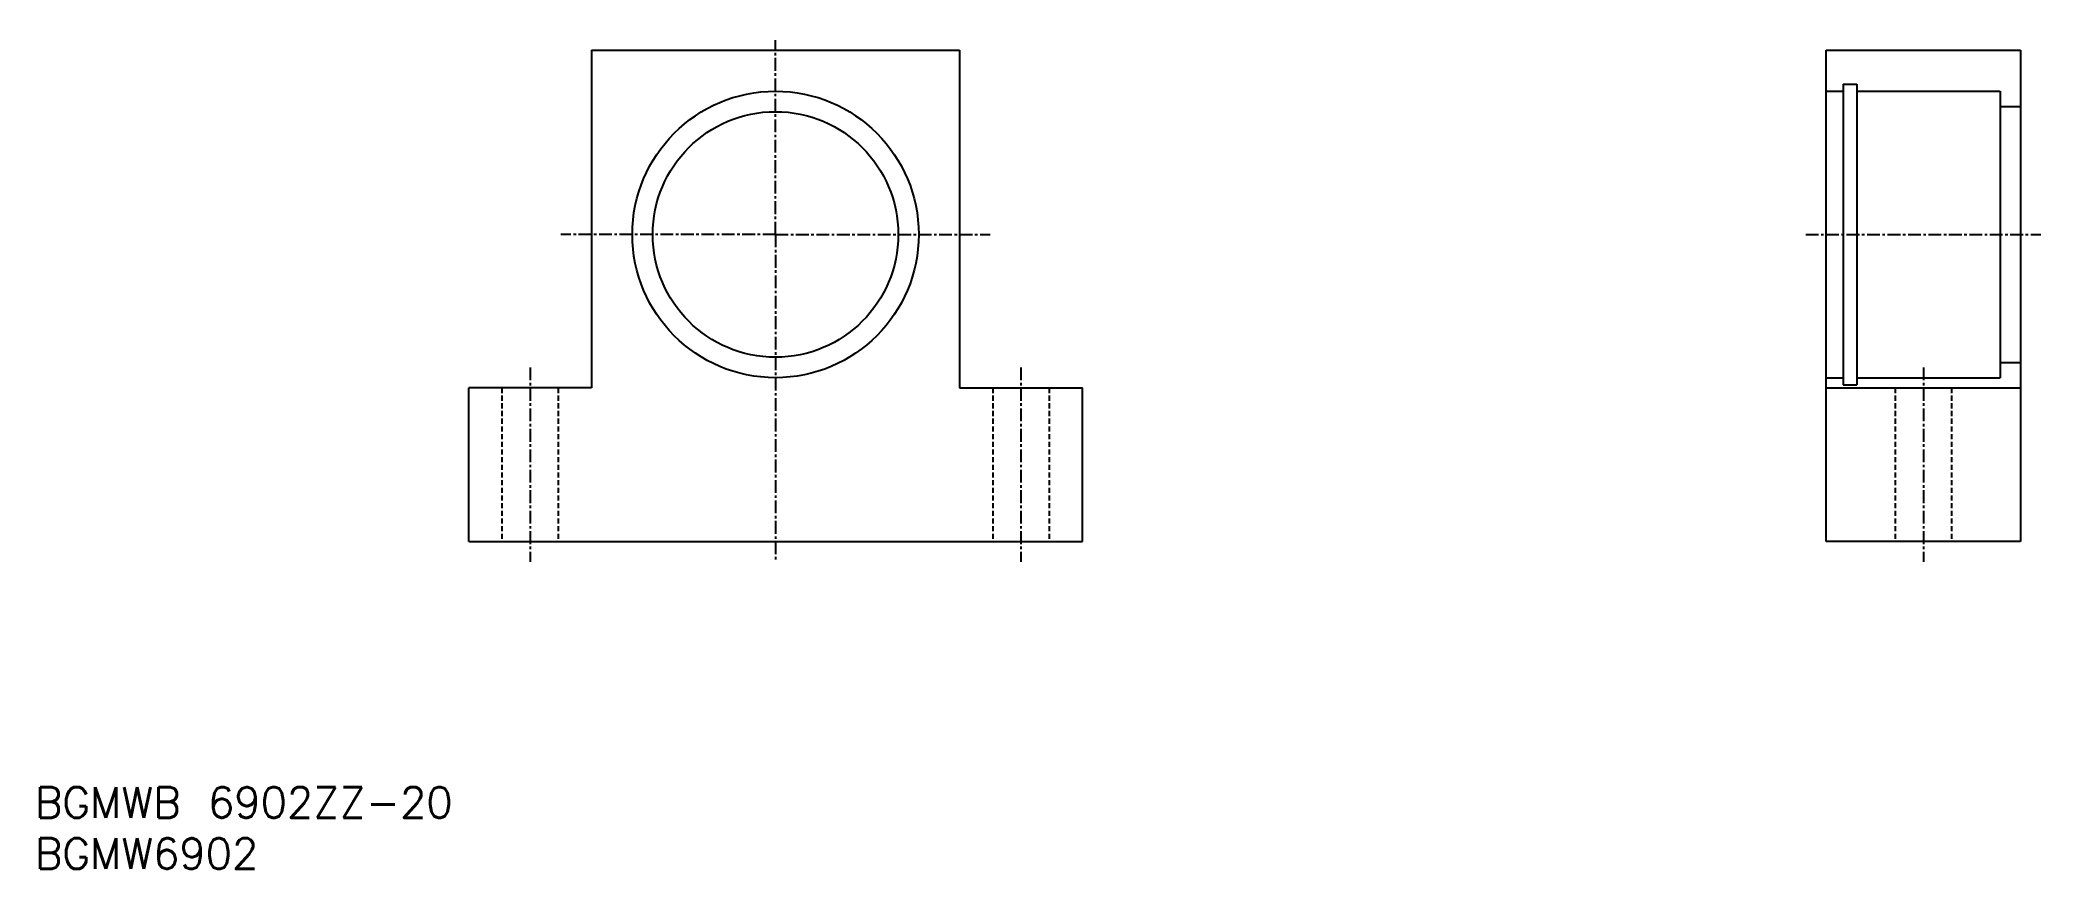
# Model space of a CAD drawing. Extents: x 45 to 241, y 37 to 118.
import ezdxf
from ezdxf.enums import TextEntityAlignment as Align

# ---------------------------------------------------------------- set-up
doc = ezdxf.new("R2010")
doc.units = 0
doc.linetypes.add('CENTER', pattern=[2, 1.25, -0.25, 0.25, -0.25])
doc.linetypes.add('DASHED', pattern=[0.75, 0.5, -0.25])
doc.layers.get('0').update_dxf_attribs({"linetype": 'CONTINUOUS'})
doc.layers.add('CENTER', color=1, linetype='CENTER')
doc.styles.get("Standard").update_dxf_attribs({"font": 'txt.shx', "bigfont": 'extfont.shx'})

msp = doc.modelspace()

# ---------------------------------------------------------------- linework, layer by layer
at = {"color": 7, "linetype": 'CONTINUOUS'}
for p, q in [((99.21, 117.3), (99.21, 84.3)), ((99.21, 117.3), (135.21, 117.3)), ((135.21, 117.3), (135.21, 84.3)), ((219.94, 69.3), (219.94, 117.3)), ((219.94, 117.3), (238.94, 117.3)), ((238.94, 117.3), (238.94, 69.3)), ((221.59, 114), (221.59, 84.6)), ((221.59, 114), (222.94, 114)), ((222.94, 114), (222.94, 84.6)), ((219.94, 113.3), (221.59, 113.3)), ((222.94, 113.3), (236.94, 113.3)), ((236.94, 113.3), (236.94, 85.3)), ((236.94, 111.8), (238.94, 111.8)), ((236.94, 86.8), (238.94, 86.8)), ((99.21, 84.3), (87.21, 84.3)), ((87.21, 69.3), (87.21, 84.3)), ((135.21, 84.3), (147.21, 84.3)), ((147.21, 69.3), (147.21, 84.3)), ((219.94, 85.3), (221.59, 85.3)), ((219.94, 84.3), (238.94, 84.3)), ((221.59, 84.6), (222.94, 84.6)), ((222.94, 85.3), (236.94, 85.3)), ((87.21, 69.3), (147.21, 69.3)), ((238.94, 69.3), (219.94, 69.3))]:
    msp.add_line(p, q, dxfattribs=at)
at = {"color": 3, "linetype": 'DASHED'}
for p, q in [((90.46, 84.3), (90.46, 69.3)), ((95.96, 84.3), (95.96, 69.3)), ((138.46, 84.3), (138.46, 69.3)), ((143.96, 84.3), (143.96, 69.3)), ((226.69, 84.3), (226.69, 69.3)), ((232.19, 84.3), (232.19, 69.3))]:
    msp.add_line(p, q, dxfattribs=at)
at = {"color": 7, "linetype": 'CONTINUOUS'}
for radius in [14, 12]:
    msp.add_circle((117.21, 99.3), radius, dxfattribs=at)
at = {"layer": 'CENTER', "color": 1, "linetype": 'CENTER'}
for p, q in [((117.21, 99.3), (117.21, 118.3)), ((117.21, 99.3), (96.21, 99.3)), ((117.21, 99.3), (117.21, 67.3)), ((117.21, 99.3), (138.21, 99.3)), ((217.94, 99.3), (240.94, 99.3)), ((93.21, 86.3), (93.21, 67.3)), ((141.21, 86.3), (141.21, 67.3)), ((229.44, 86.3), (229.44, 67.3))]:
    msp.add_line(p, q, dxfattribs=at)

# ---------------------------------------------------------------- texts
at = {"color": 7, "linetype": 'CONTINUOUS'}
for s, p in [('BGMWB 6902ZZ-20', (44.78, 43.8)), ('BGMW6902', (44.78, 38.8))]:
    msp.add_text(s, height=3, dxfattribs=at).set_placement(p, align=Align.MIDDLE_LEFT)

doc.saveas('drawing.dxf')
